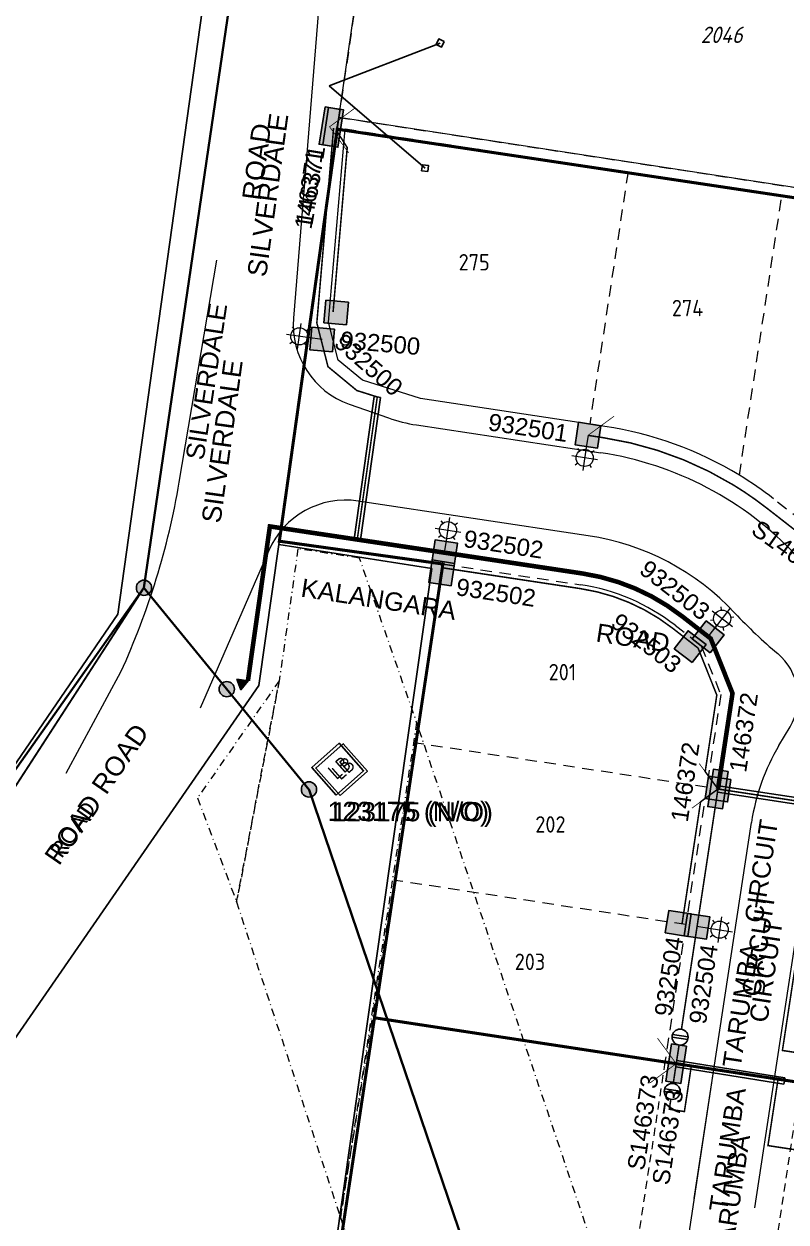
# Model space of a CAD drawing. Header units: metres. Extents: x 277548 to 280124, y 6243677 to 6246862.
# Drawn here: x 278435.7 to 278535.6, y 6245019.5 to 6245176.4 of the extents above; entities that cross this region are included whole.
import ezdxf
from ezdxf.enums import TextEntityAlignment as Align

# ---------------------------------------------------------------- set-up
doc = ezdxf.new("R2010")
doc.units = ezdxf.units.M
for name, pattern in [('Cable Exist OH', [1, 1, 0]), ('Cable New OH', [6, 4, -2]), ('Dash', [5, 3, -2]), ('DASHDOT', [1, 0.5, -0.25, 0, -0.25]), ('DIVIDE', [1.25, 0.5, -0.25, 0, -0.25, 0, -0.25]), ('HIDDEN', [0.375, 0.25, -0.125]), ('IECLAUG', [3, 2, -1]), ('IECLCENT', [15.5, 9.5, -2, 2, -2]), ('PHANTOM2', [1.25, 0.625, -0.125, 0.125, -0.125, 0.125, -0.125])]:
    doc.linetypes.add(name, pattern=pattern)
doc.layers.get('0').update_dxf_attribs({"color": 6})
for name, color, linetype, lineweight, true_color in [('_User ZKERB-3-1', 7, 'Continuous', 0, 0x949494), ('_User ZROAD NAMES', 7, 'Continuous', 0, 0xa50000), ('_User ZSTG1-1-1', 7, 'Continuous', 0, 0x0000f0), ('_User ZSTG2-1-1', 7, 'Continuous', 0, 0x0000f0), ('_User ZSTG4-1-1', 7, 'Continuous', 0, 0x0000f0)]:
    doc.layers.add(name, color=color, linetype=linetype, lineweight=lineweight, true_color=true_color)
for name, color, linetype, lineweight in [('_User ZSTG1-1-5', 7, 'Continuous', 0), ('Cadastre Land Parcels_SP_EXT', 9, 'Continuous', 5), ('Cadastre Other Property_SP_EXT', 9, 'HIDDEN', 5), ('Cadastre Roads_SP_EXT', 94, 'Continuous', 15)]:
    doc.layers.add(name, color=color, linetype=linetype, lineweight=lineweight)
for name, color, linetype in [('Duct_SP_EXT', 7, 'Continuous'), ('Equip_LV_EXT', 7, 'Continuous'), ('Equip_SP_HV_EXT', 7, 'Continuous'), ('Equip_SP_SL_NEW', 2, 'Continuous'), ('Notes', 7, 'Continuous'), ('Notes_HV_MISC', 7, 'Continuous'), ('Notes_LV_MISC', 7, 'Continuous'), ('Notes_SP_MISC', 7, 'Continuous'), ('Services_SP_EXT', 7, 'Continuous'), ('Span_SP_MISC', 7, 'Continuous'), ('Sub_HV_EXT', 7, 'Continuous'), ('SupportsOH_SP_TR_HV_LV_SL_EXT', 7, 'Continuous'), ('SupportsOH_SP_TR_HV_LV_SL_NEW', 7, 'Continuous'), ('SupportsUG_SP_HV_EXT', 7, 'Continuous'), ('SupportsUG_SP_LV_NEW', 2, 'Continuous'), ('SupportsUG_SP_LV_SL_NEW', 2, 'Continuous')]:
    doc.layers.add(name, color=color, linetype=linetype)
doc.styles.add('COLUMN_LABEL', font='arial.ttf')
doc.styles.add('iecARIAL', font='arial.ttf', dxfattribs={"height": 2})
doc.styles.add('iecISOCP', font='isocp.shx')
doc.styles.add('POLE_LABEL', font='arial.ttf')
doc.styles.get("Standard").update_dxf_attribs({"font": 'arial.ttf'})
doc.dimstyles.get("Standard").update_dxf_attribs({"dimtxt": 0.18, "dimasz": 0.18, "dimexe": 0.18, "dimexo": 0.0625, "dimgap": 0.09, "dimtad": 0, "dimtih": 1, "dimtoh": 1, "dimdec": 4, "dimzin": 0, "dimdsep": 46, "dimtxsty": 'Standard', "dimcen": 0.09, "dimadec": 0, "dimazin": 0, "dimtfac": 1, "dimtdec": 4, "dimtofl": 0, "dimtmove": 0, "dimatfit": 3, "dimfxl": 1, "dimtolj": 1, "dimtzin": 0, "dimarcsym": 0})

# ---------------------------------------------------------------- blocks, each defined once
blk = doc.blocks.new('CCP_EXT')
at = {"flags": 9}
for tag, p in [('LIFE_SUPPORT', (0, -1.6)), ('STATE', (0, -1.8)), ('NOTES', (0, -2))]:
    blk.add_attdef(tag, text='', height=0.2, dxfattribs=at).set_placement(p, align=Align.MIDDLE_LEFT)
blk.add_wipeout([(0, 0.57), (0.57, 0), (0, -0.57), (-0.57, 0)])
blk.add_lwpolyline([(-0.57, 0), (0, 0.57), (0.57, 0), (0, -0.57), (-0.57, 0)])
at = {"flags": 1}
blk.add_attdef('Z', (0, 0), '', height=0.2, dxfattribs=at)
at = {"flags": 9}
for tag, p in [('CCP_TYPE', (0, 0)), ('CONSTRUCTED_VOLTAGE', (0, -0.2)), ('OPERATING_VOLTAGE', (0, -0.6)), ('ORIENTATION', (0, -0.8)), ('OWNED_BY', (0, -1)), ('NO_PHASES', (0, -0.4)), ('USAGE', (0, -1.2)), ('LEGEND', (0, -1.4))]:
    blk.add_attdef(tag, text='', height=0.2, dxfattribs=at).set_placement(p, align=Align.MIDDLE_LEFT)
blk = doc.blocks.new('HV_LOAD_BREAK_EXT')
blk.add_lwpolyline([(-2.4, -2.4), (2.4, -2.4), (2.4, 2.4), (-2.4, 2.4)], close=True)
at = {"insert": (-1.1, 0.99), "char_height": 2, "width": 2.9628, "attachment_point": 1}
blk.add_mtext('{\\Fisocp|c0;LB}', dxfattribs=at)
for tag, height, flags, p in [('ASSET_NUM', 2.5, 8, (2, 2)), ('STREET_CODE', 0.2, 9, (1.5, 0)), ('ACTUAL_STATUS', 0.2, 9, (1.5, -0.2)), ('CONSTRUCTED_VOLTAGE', 0.2, 9, (1.5, -0.4)), ('OPERATING_VOLTAGE', 0.2, 9, (1.5, -0.8)), ('ORIENTATION', 0.2, 9, (1.5, -1)), ('OWNED_BY', 0.2, 9, (1.5, -1.2)), ('OPERATED_BY', 0.2, 9, (1.5, -1.4)), ('NO_PHASES', 0.2, 9, (1.5, -0.6)), ('MAINTAINED_BY', 0.2, 9, (1.5, -1.6)), ('STATE', 0.2, 9, (1.5, -1.8)), ('SWITCH_TYPE', 0.2, 9, (1.5, -2)), ('STREETNAME', 0.2, 9, (1.5, -2.8)), ('SUBURB', 0.2, 9, (1.5, -3)), ('USAGE', 0.2, 9, (1.5, -2.2)), ('LEGEND', 0.2, 9, (1.5, -2.4)), ('LOCATION', 0.2, 9, (1.5, -2.6)), ('NOTES', 0.2, 9, (1.5, -3.2)), ('Z', 0.2, 1, (1.5, -3.6)), ('LABEL_ALIGNMENT', 0.2, 9, (1.5, -3.4))]:
    blk.add_attdef(tag, text='', height=height, dxfattribs=dict(flags=flags)).set_placement(p, align=Align.MIDDLE_LEFT)
blk = doc.blocks.new('POLE_EXT')
blk.add_hatch(color=256).paths.add_polyline_path([(-1, 0, 1), (1, 0, 1)])
blk.add_lwpolyline([(-1, 0, 1), (1, 0, 1)], format="xyb", close=True)
for tag, height, flags, p in [('pNumber', 2.5, 8, (-17.84, 2.07)), ('OWNED_BY', 0.2, 9, (1.35, -0.4)), ('SPECIAL_USE', 0.2, 9, (1.35, -0.8)), ('STATE', 0.2, 9, (1.35, -1)), ('cLV', 0.2, 9, (1.35, -1.4)), ('hDepth', 0.2, 9, (1.35, -1.6)), ('PARENT', 0.2, 9, (1.35, -0.6)), ('USAGE', 0.2, 9, (1.35, -1.2)), ('hDia', 0.2, 9, (1.35, -1.8)), ('cHV', 0.2, 9, (1.35, -2)), ('LBRACKET', 0.2, 9, (1.35, -2.2)), ('LExisting', 0.2, 9, (1.35, -2.4)), ('LANTNUMBER', 0.2, 9, (1.35, -2.6)), ('LOther', 0.2, 9, (1.35, -2.8)), ('LRemove', 0.2, 9, (1.35, -3)), ('LEGEND', 0.2, 9, (1.35, -3.2)), ('cLinedev', 0.2, 9, (1.35, -3.4)), ('pExisting', 0.2, 9, (1.35, -3.8)), ('pFooting', 0.2, 9, (1.35, -4.4)), ('pNew', 0.2, 9, (1.35, -4.6)), ('LOCATION', 0.2, 9, (1.35, -3.6)), ('PFNUMBER', 0.2, 9, (1.35, -4)), ('NEWPFNUMBER', 0.2, 9, (1.35, -4.2)), ('pRelocate', 0.2, 9, (1.35, -5)), ('pRemove', 0.2, 9, (1.35, -5.2)), ('pReplace', 0.2, 9, (1.35, -5.4)), ('pStay', 0.2, 9, (1.35, -5.6)), ('pType', 0.2, 9, (1.35, -5.8)), ('cspan', 0.2, 9, (1.35, -6)), ('STREETNAME', 0.2, 9, (1.35, -6.2)), ('SUBURB', 0.2, 9, (1.35, -6.4)), ('OPERATED_BY', 0.2, 9, (1.36, -7.01)), ('NOTES', 0.2, 9, (1.35, -6.6)), ('MAINTAINED_BY', 0.2, 9, (1.36, -6.81))]:
    blk.add_attdef(tag, text='', height=height, dxfattribs=dict(flags=flags)).set_placement(p, align=Align.MIDDLE_LEFT)
at = {"style": 'POLE_LABEL'}
for tag, height, flags, p in [('ASSET_NUM', 2.5, 8, (2, 2)), ('STRUCTURE_PLANT_NUMBER', 0.2, 9, (1.35, 0.03)), ('STREET_CODE', 0.2, 9, (1.35, -0.2))]:
    blk.add_attdef(tag, text='', height=height, dxfattribs=dict(at, flags=flags)).set_placement(p, align=Align.MIDDLE_LEFT)
at = {"flags": 1}
blk.add_attdef('Z', (1.35, -7.33), '', height=0.2, dxfattribs=at)
blk = doc.blocks.new('*U96')
for tag, flags, p in [('ACTUAL_STATUS', 9, (1.5, 0)), ('CONSTRUCTED_VOLTAGE', 9, (1.5, -0.2)), ('OPERATING_VOLTAGE', 9, (1.5, -0.6)), ('ORIENTATION', 9, (1.5, -0.8)), ('STATE', 9, (1.5, -1)), ('SWITCH_TYPE', 9, (1.5, -1.2)), ('OWNED_BY', 9, (1.5, -1.8)), ('OPERATED_BY', 9, (1.5, -2)), ('NO_PHASES', 9, (1.5, -0.4)), ('USAGE', 9, (1.5, -1.4)), ('NOTES', 9, (1.5, -1.6)), ('MAINTAINED_BY', 9, (1.5, -2.2)), ('TYPE', 9, (1.5, -2.6)), ('Z', 1, (1.5, -2.8)), ('NUMBER_OF_PHASES', 9, (1.5, -2.4))]:
    blk.add_attdef(tag, text='', height=0.2, dxfattribs=dict(flags=flags)).set_placement(p, align=Align.MIDDLE_LEFT)
blk.add_wipeout([(-0.46, -1.05), (-0.33, -0.91), (-0.23, -0.76), (-0.14, -0.59), (-0.07, -0.42), (-0.03, -0.23), (-0.01, -0.05), (-0.01, 0.14), (-0.04, 0.33), (-0.09, 0.51), (-0.16, 0.68), (-0.25, 0.84), (-0.36, 0.99), (-0.49, 1.13), (-0.64, 1.25), (-0.8, 1.34), (-0.97, 1.42), (-1.15, 1.48), (-1.34, 1.51), (-1.52, 1.52), (-1.71, 1.5), (-1.89, 1.46), (-2.07, 1.4), (-2.24, 1.32), (-2.4, 1.22), (-2.54, 1.1), (-2.67, 0.96), (-2.77, 0.8), (-2.86, 0.64), (-2.93, 0.46), (-2.97, 0.28), (-2.99, 0.09), (-2.99, -0.09), (-2.96, -0.28), (-2.91, -0.46), (-2.84, -0.63), (-2.75, -0.8), (-2.64, -0.95), (-2.5, -1.08), (-2.36, -1.2), (-2.2, -1.3), (-2.03, -1.37), (-1.85, -1.43), (-1.66, -1.46), (-1.48, -1.47), (-1.29, -1.46), (-1.11, -1.42), (-0.93, -1.36), (-0.76, -1.27), (-0.6, -1.17)])
for p, q in [((-1.73, 1.51), (-1.77, -1.45)), ((-1.23, 1.5), (-1.27, -1.46))]:
    blk.add_line(p, q)
blk.add_circle((-1.5, 0.02), 1.5)
blk = doc.blocks.new('UGOH_NEW')
blk.add_hatch(color=256).paths.add_polyline_path([(-0.75, 1.7), (0.75, 1.7), (0, 3)])
blk.add_lwpolyline([(-0.75, 1.7), (0.75, 1.7), (0, 3)], close=True)
for tag, flags, p in [('CONSTRUCTED_VOLTAGE', 9, (1.5, 0)), ('ACTUAL_STATUS', 9, (1.5, -1.6)), ('OPERATING_VOLTAGE', 9, (1.5, -0.2)), ('ORIENTATION', 9, (1.5, -0.4)), ('STATE', 9, (1.5, -0.6)), ('OWNED_BY', 9, (1.5, -1)), ('OPERATED_BY', 9, (1.5, -1.2)), ('USAGE', 9, (1.5, -0.8)), ('MAINTAINED_BY', 9, (1.5, -1.4)), ('TYPE', 1, (1.5, -2)), ('NUMBER_OF_PHASES', 9, (1.5, -1.8))]:
    blk.add_attdef(tag, text='', height=0.2, dxfattribs=dict(flags=flags)).set_placement(p, align=Align.MIDDLE_LEFT)
blk = doc.blocks.new('PILLAR_EXT')
blk.add_hatch(color=256).paths.add_polyline_path([(-2.475, 0.99), (-2.475, -0.99), (2.475, -0.99), (2.475, 0.99)])
blk.add_lwpolyline([(-2.475, -0.99), (2.475, -0.99), (2.475, 0.99), (-2.475, 0.99)], close=True)
at = {"style": 'iecARIAL', "flags": 8}
blk.add_attdef('ASSET_NUM', text='', height=2, dxfattribs=at).set_placement((1.5, 3.5), align=Align.MIDDLE_RIGHT)
for tag, p, flags in [('OWNED_BY', (0, -0.2), 9), ('STATE', (0, -0.4), 9), ('SUPPORT_TYPE', (0, -0.6), 9), ('USAGE', (0, -0.8), 9), ('LEGEND', (0, -1), 9), ('LOCATION', (0, -1.2), 9), ('NOTES', (0, -1.4), 9), ('PARENT', (0, -1.6), 9), ('STREETNAME', (0, -1.8), 9), ('SUBURB', (0, -2), 1)]:
    blk.add_attdef(tag, p, '', height=0.2, dxfattribs=dict(flags=flags))
blk = doc.blocks.new('COLUMN_EXT')
blk.add_hatch(color=256).paths.add_polyline_path([(-1.49, 1.48), (-1.49, -1.49), (1.48, -1.49), (1.48, 1.48)])
blk.add_lwpolyline([(-1.49, -1.49), (1.48, -1.49), (1.48, 1.48), (-1.49, 1.48)], close=True)
at = {"style": 'COLUMN_LABEL', "oblique": 15, "flags": 8}
blk.add_attdef('ASSET_NUM', text='', height=2, dxfattribs=at).set_placement((2, 2), align=Align.MIDDLE_LEFT)
at = {"flags": 9}
for tag, style, p in [('STRUCTURE_PLANT_NUMBER', 'POLE_LABEL', (1.81, 0.03)), ('STREET_CODE', 'COLUMN_LABEL', (1.81, -0.2))]:
    blk.add_attdef(tag, text='', height=0.2, dxfattribs=dict(at, style=style)).set_placement(p, align=Align.MIDDLE_LEFT)
for tag, p in [('COLUMN_TYPE', (1.81, -0.4)), ('OWNED_BY', (1.81, -0.6)), ('STATE', (1.81, -0.8)), ('USAGE', (1.81, -1)), ('STREETNAME', (1.81, -1.6)), ('LEGEND', (1.81, -1.2)), ('LOCATION', (1.81, -1.4)), ('SUBURB', (1.81, -1.8)), ('NOTES', (1.81, -2))]:
    blk.add_attdef(tag, text='', height=0.2, dxfattribs=at).set_placement(p, align=Align.MIDDLE_LEFT)
at = {"flags": 1}
blk.add_attdef('Z', (1.81, -2.35), '', height=0.2, dxfattribs=at)
blk = doc.blocks.new('*U64')
at = {"lineweight": 15}
for p, q in [((0, 0), (-0.47, -2.46)), ((-0.33, -1.72), (-1.16, -6.14)), ((1.47, -4.35), (-2.96, -3.51)), ((-1.91, -2.23), (-1.59, -2.69)), ((0.96, -2.77), (0.49, -3.09)), ((-2.45, -5.09), (-1.98, -4.77)), ((0.42, -5.63), (0.1, -5.17))]:
    blk.add_line(p, q, dxfattribs=at)
blk.add_circle((-0.74, -3.93), 1.5, dxfattribs=at)
for tag, p, height, flags in [('OPERATING_VOLTAGE', (0.98, -1.65), 0.2, 9), ('ORIENTATION', (0.98, -1.85), 0.2, 9), ('OWNED_BY', (0.98, -2.05), 0.2, 9), ('STATE', (0.98, -2.25), 0.2, 9), ('CONSTRUCTED_VOLTAGE', (0.98, -0.65), 0.2, 9), ('CONTROL_TYPE', (0.98, -0.85), 0.2, 9), ('LANTERN_PURPOSE', (0.98, -1.05), 0.2, 9), ('LANTERN_TYPE', (0.98, -1.25), 0.2, 9), ('NO_PHASES', (0.98, -1.45), 0.2, 9), ('LNUMBER', (2.18, -3.25), 2.5, 8), ('USAGE', (0.98, -2.45), 0.2, 9), ('CEXIST', (0.98, -2.65), 0.2, 9), ('CNEW', (0.98, -2.85), 0.2, 9), ('CNUMBER', (0.98, -3.05), 0.2, 9), ('CREMOVE', (0.98, -3.25), 0.2, 9), ('CREPLACE', (0.98, -3.45), 0.2, 9), ('LKINGHEIGHT', (0.98, -3.65), 0.2, 9), ('LBRACKET', (0.98, -3.85), 0.2, 9), ('LBRACKETVOCAB', (0.98, -4.05), 0.2, 9), ('LCATEGORY', (0.98, -4.25), 0.2, 9), ('LCHARGE1', (0.98, -4.45), 0.2, 9), ('LCHARGE1PERCENT', (0.98, -4.65), 0.2, 9), ('LCHARGE2', (0.98, -4.85), 0.2, 9), ('LCHARGE2PERCENT', (0.98, -5.05), 0.2, 9), ('LCHARGE3', (0.98, -5.25), 0.2, 9), ('LCHARGE3PERCENT', (0.98, -5.45), 0.2, 9), ('LEXIST', (0.98, -5.65), 0.2, 9), ('LLAMP', (0.98, -5.85), 0.2, 9), ('LLAMPVOCAB', (0.98, -6.05), 0.2, 9), ('LMAST', (0.98, -6.25), 0.2, 9), ('LMASTVOCAB', (0.98, -6.45), 0.2, 9), ('LNEW', (0.98, -6.65), 0.2, 9), ('LANTNUMBER', (0.98, -6.85), 0.2, 9), ('LOUTREACH', (0.98, -7.25), 0.2, 9), ('LOUTREACHVOCAB', (0.98, -7.45), 0.2, 9), ('LRATECODE', (0.98, -7.65), 0.2, 9), ('LREMOVE', (0.98, -7.85), 0.2, 9), ('LREPLACE', (0.98, -8.05), 0.2, 9), ('LTYPE', (0.98, -8.25), 0.2, 9), ('LTYPEVOCAB', (0.98, -8.45), 0.2, 9), ('STREETNAME', (0.98, -9.25), 0.2, 9), ('SUBURB', (0.98, -9.45), 0.2, 1), ('LEGEND', (0.98, -8.65), 0.2, 9), ('LOCATION', (0.98, -8.85), 0.2, 9), ('NOTES', (0.98, -9.05), 0.2, 9)]:
    blk.add_attdef(tag, p, '', height=height, dxfattribs=dict(flags=flags))
blk = doc.blocks.new('*D148')
at = {"layer": 'Cadastre Roads_SP_EXT', "color": 0, "lineweight": 5, "transparency": 16777216}
for p, q in [((278512.07, 6245015.7), (278513.49, 6245016.18)), ((278510.62, 6245015.28), (278510.59, 6245015.39)), ((278480.59, 6245005.1), (278479.17, 6245004.63)), ((278482, 6245005.64), (278481.96, 6245005.75))]:
    blk.add_line(p, q, dxfattribs=at)
at = {"layer": 'Cadastre Roads_SP_EXT', "color": 0, "transparency": 16777216}
for points in [[(278511.99, 6245015.94), (278512.15, 6245015.46), (278510.64, 6245015.22)], [(278480.51, 6245005.34), (278480.67, 6245004.87), (278482.02, 6245005.58)]]:
    blk.add_solid(points, dxfattribs=at)
at = {"layer": 'Defpoints', "color": 0, "transparency": 16777216}
for p in [(278510.64, 6245015.22), (278510.64, 6245015.22), (278482.02, 6245005.58)]:
    blk.add_point(p, dxfattribs=at)
at = {"layer": 'Cadastre Roads_SP_EXT', "color": 0, "lineweight": 5, "transparency": 16777216, "insert": (278496.33, 6245010.4), "char_height": 2.5, "attachment_point": 5, "rotation": 19, "style": 'iecISOCP', "bg_fill": 3, "box_fill_scale": 1.1, "bg_fill_color": 256, "bg_fill_true_color": 13158600, "bg_fill_transparency": 0}
blk.add_mtext('\\A1;{\\H0.9x;30.48m EASEMENT\\PTO BE RETAINED }', dxfattribs=at)

msp = doc.modelspace()

# ---------------------------------------------------------------- linework, layer by layer
at = {"layer": '_User ZKERB-3-1', "linetype": 'Continuous'}
for p, q in [((278475.27418, 6245190.77777), (278471.01218, 6245137.88406)), ((278456.04028, 6245116.40894), (278460.979, 6245145.501)), ((278478.31199, 6245126.62897), (278483.45875, 6245124.81487)), ((278487.12478, 6245123.90107), (278511.28556, 6245120.25729)), ((278509.64515, 6245109.38029), (278479.48365, 6245113.92907)), ((278467.7608, 6245107.45028), (278458.75459, 6245086.80447)), ((278441.21091, 6245078.29113), (278448.38778, 6245091.54675)), ((278534.63166, 6245081.90638), (278536.09147, 6245084.36668)), ((278526.11037, 6245039.46646), (278531.03018, 6245071.82736)), ((278538.9393, 6245070.62494), (278534.01949, 6245038.26404)), ((278523.53758, 6245022.54345), (278526.11037, 6245039.46646)), ((278534.01949, 6245038.26404), (278531.4467, 6245021.34104))]:
    msp.add_line(p, q, dxfattribs=at)
for centre, radius, start, end in [((278481.97665, 6245137.00058), 11, 175.393251, 250.539893), ((278490.10733, 6245143.67743), 20, 250.583728, 261.423622), ((278504.72394, 6245076.7493), 44, 43.014327, 81.423622), ((278357.45082, 6245133.14566), 100, 335.418379, 350.365222), ((278477.84325, 6245103.05207), 11, 81.423622, 156.431989), ((278504.72394, 6245076.7493), 33, 43.014326, 81.423622), ((278575.28311, 6245142.57978), 63.5, 223.014326, 229.99602), ((278529.64142, 6245088.1938), 7.5, 329.317386, 49.996019), ((278558.7121, 6245067.61889), 28, 149.318366, 171.355556)]:
    msp.add_arc(centre, radius, start, end, dxfattribs=at)
at = {"layer": '_User ZSTG1-1-1', "color": 252, "linetype": 'Dash', "ltscale": 0.5, "true_color": 0x878787}
msp.add_lwpolyline([(278571.70103, 6245183.72604), (278481.78399, 6245197.49197), (278476.95502, 6245164.19004), (278567.05297, 6245150.34797), (278571.70103, 6245183.72604)], close=True, dxfattribs=at)
at = {"layer": '_User ZSTG2-1-1', "color": 252, "linetype": 'Dash', "ltscale": 0.5, "true_color": 0x878787}
for p, q in [((278477.75797, 6245162.68804), (278514.85175, 6245157.0487)), ((278514.85175, 6245157.0487), (278509.82987, 6245124.0164)), ((278514.85175, 6245157.0487), (278535.02, 6245153.98253)), ((278529.44464, 6245117.30958), (278535.02, 6245153.98253)), ((278535.02, 6245153.98253), (278553.97223, 6245151.10124)), ((278511.80751, 6245123.71815), (278509.82987, 6245124.0164)), ((278545.50163, 6245105.19632), (278533.91266, 6245114.22287)), ((278487.04985, 6245082.22323), (278490.58761, 6245105.68093)), ((278490.58761, 6245105.68093), (278508.67582, 6245102.95297)), ((278521.00787, 6245097.65585), (278524.4457, 6245094.97814)), ((278524.4457, 6245094.97814), (278527.0002, 6245088.56563)), ((278527.0002, 6245088.56563), (278525.15524, 6245076.43009)), ((278484.33572, 6245064.22673), (278487.04985, 6245082.22323)), ((278525.15524, 6245076.43009), (278487.04985, 6245082.22323)), ((278525.15524, 6245076.43009), (278522.41974, 6245058.43684)), ((278481.62159, 6245046.23023), (278484.33572, 6245064.22673)), ((278522.41974, 6245058.43684), (278484.33572, 6245064.22673)), ((278522.41974, 6245058.43684), (278519.68424, 6245040.44359)), ((278519.68424, 6245040.44359), (278481.62159, 6245046.23023))]:
    msp.add_line(p, q, dxfattribs=at)
at = {"layer": '_User ZSTG2-1-1', "color": 252, "linetype": 'Dash', "ltscale": 0.35, "true_color": 0x8c8c8c}
msp.add_line((278519.68424, 6245040.44359), (278515.52576, 6245013.09045), dxfattribs=at)
at = {"layer": '_User ZSTG2-1-1', "color": 7, "linetype": 'Continuous'}
for radius, start, end in [(47.5, 58.638511, 81.423622), (47.5, 52.084445, 58.638511), (26.5, 52.085291, 81.423622)]:
    msp.add_arc((278504.72394, 6245076.7493), radius, start, end, dxfattribs=at)
at = {"layer": '_User ZSTG4-1-1', "color": 252, "linetype": 'Dash', "ltscale": 0.35, "true_color": 0x8c8c8c}
msp.add_line((278534.5237, 6245018.29414), (278537.83035, 6245040.04422), dxfattribs=at)
at = {"layer": 'Cadastre Land Parcels_SP_EXT', "linetype": 'Continuous'}
msp.add_lwpolyline([(278487.77603, 6245383.72699), (277752.27298, 6245488.94898), (277699.81304, 6245136.16802), (278096.86401, 6245079.83796), (278048.99497, 6244739.71701), (278118.93303, 6244744.49801), (278213.65598, 6244772.58204), (278291.14497, 6244821.76697), (278321.77599, 6244865.59099), (278358.03096, 6244967.69299), (278447.97203, 6245099.12503), (278487.347, 6245380.666), (278487.77603, 6245383.72699)], close=True, dxfattribs=at)
at = {"layer": 'Cadastre Other Property_SP_EXT', "linetype": 'DASHDOT', "ltscale": 2}
for points in [[(278487.42562, 6245084.13089), (278479.66014, 6245106.45826), (278471.58998, 6245107.6608), (278469.14017, 6245090.39422), (278463.54422, 6245061.41326), (278477.16136, 6245020.06409), (278487.42562, 6245084.13089)], [(278463.54422, 6245061.41326), (278469.14017, 6245090.39422), (278458.41719, 6245075.02908), (278463.54422, 6245061.41326)]]:
    msp.add_lwpolyline(points, close=True, dxfattribs=at)
at = {"layer": 'Duct_SP_EXT'}
for p, q in [((278478.94476, 6245108.94389), (278481.57013, 6245127.62704)), ((278479.77658, 6245108.827), (278482.40196, 6245127.51015)), ((278481.57013, 6245127.62704), (278481.98604, 6245127.56859)), ((278482.40196, 6245127.51015), (278481.98604, 6245127.56859)), ((278478.94476, 6245108.94389), (278479.36067, 6245108.88544)), ((278479.77658, 6245108.827), (278479.36067, 6245108.88544)), ((278526.57705, 6245075.78825), (278526.64017, 6245076.20348)), ((278526.57705, 6245075.78825), (278541.40455, 6245073.53404)), ((278526.7033, 6245076.61871), (278526.64017, 6245076.20348)), ((278526.7033, 6245076.61871), (278541.5308, 6245074.36449)), ((278521.23654, 6245040.63223), (278521.16998, 6245040.21754)), ((278521.10343, 6245039.80285), (278521.16998, 6245040.21754)), ((278535.26955, 6245037.52924), (278535.33611, 6245037.94393)), ((278535.40267, 6245038.35863), (278535.33611, 6245037.94393))]:
    msp.add_line(p, q, dxfattribs=at)
at = {"layer": 'Notes_HV_MISC', "linetype": 'Cable Exist OH', "const_width": 0.25}
for points in [[(278463.56033, 6245185.51161), (278451.41101, 6245102.56338)], [(278451.41101, 6245102.56346), (278372.39335, 6244980.58106)], [(278473.03681, 6245076.14475), (278451.41101, 6245102.56338)]]:
    msp.add_lwpolyline(points, dxfattribs=at)
at = {"layer": 'Notes_LV_MISC', "linetype": 'IECLCENT', "ltscale": 0.5, "const_width": 0.2, "flags": 128}
for points in [[(278476.63308, 6245162.47227), (278478.04898, 6245160.23894), (278476.19473, 6245138.69947)], [(278526.6378, 6245076.20199), (278524.35996, 6245074.52535), (278524.25443, 6245073.83115)], [(278524.25443, 6245073.83115), (278521.92574, 6245058.51193)]]:
    msp.add_lwpolyline(points, dxfattribs=at)
at = {"layer": 'Notes_LV_MISC', "linetype": 'IECLCENT', "ltscale": 0.75, "const_width": 0.2, "flags": 128}
for points in [[(278777.15438, 6245127.06179), (278713.77852, 6245136.69678), (278707.87463, 6245133.79612), (278703.35045, 6245129.02103), (278697.59882, 6245091.18866), (278692.70243, 6245058.98173), (278545.96525, 6245081.29008), (278539.31025, 6245076.39155), (278538.9958, 6245074.32322), (278526.6378, 6245076.20199)], [(278526.6378, 6245076.20199), (278521.16917, 6245040.21698)], [(278551.91764, 6245030.02411), (278554.69894, 6245029.60128), (278554.19575, 6245026.29145), (278533.19055, 6245029.48486), (278534.51383, 6245038.189), (278523.14647, 6245039.91649), (278522.23867, 6245033.94528), (278520.26139, 6245034.24588), (278521.54117, 6245042.66386)]]:
    msp.add_lwpolyline(points, dxfattribs=at)
at = {"layer": 'Notes_LV_MISC', "color": 0, "linetype": 'IECLCENT', "ltscale": 0.5, "const_width": 0.2, "flags": 128}
msp.add_lwpolyline([(278509.60618, 6245122.53318), (278511.58381, 6245122.23492, -0.099747602), (278528.66399, 6245116.02873, -0.02860536), (278532.99091, 6245113.03949, 0.000005), (278540.7713, 6245106.97936), (278541.20762, 6245104.12399), (278542.91845, 6245102.80062), (278545.96946, 6245102.96911)], format="xyb", dxfattribs=at)
at = {"layer": 'Notes_SP_MISC', "linetype": 'IECLAUG', "lineweight": -3, "ltscale": 0.25, "const_width": 0.1}
for points in [[(278478.24414, 6245159.54691), (278475.72937, 6245162.96391), (278479.14638, 6245165.47868)], [(278513.02013, 6245125.04841), (278509.60312, 6245122.53364)], [(278524.18513, 6245079.53731), (278526.6382, 6245076.20464)], [(278523.22335, 6245073.68847), (278526.64017, 6245076.20348)], [(278518.71453, 6245043.55345), (278521.1676, 6245040.22078)], [(278517.75275, 6245037.70461), (278521.16957, 6245040.21962)]]:
    msp.add_lwpolyline(points, dxfattribs=at)
at = {"layer": 'Notes_SP_MISC', "linetype": 'IECLCENT', "ltscale": 0.5, "const_width": 0.2, "flags": 128}
for points in [[(278481.98604, 6245127.56859), (278479.30637, 6245128.41074), (278475.52548, 6245131.53603), (278474.06332, 6245137.25889), (278476.2635, 6245162.81669)], [(278521.1672, 6245040.21814), (278526.6382, 6245076.20464)]]:
    msp.add_lwpolyline(points, dxfattribs=at)
msp.add_lwpolyline([(278588.63072, 6245090.98752), (278567.32553, 6245094.22654, -0.119538931), (278545.95023, 6245102.98356), (278544.59033, 6245104.00481, -0.000007455), (278532.99091, 6245113.03949, 0.02860536), (278528.66399, 6245116.02873, 0.099747602), (278511.58381, 6245122.23492), (278509.60618, 6245122.53318)], format="xyb", dxfattribs=at)
at = {"layer": 'Span_SP_MISC', "lineweight": 35}
for p, q in [((278451.41101, 6245102.56338), (278463.56033, 6245185.51144)), ((278373.20169, 6244992.10984), (278451.41101, 6245102.56338))]:
    msp.add_line(p, q, dxfattribs=at)

# ---------------------------------------------------------------- block references
at = {"layer": 'Equip_SP_HV_EXT'}
ref = msp.add_blockref('HV_LOAD_BREAK_EXT', (278477.31613, 6245078.74839), dxfattribs=dict(at, rotation=41.57295738570441))
ref.add_attrib('ASSET_NUM', '123175 (N/O)', dxfattribs={"layer": '0', "height": 2.5}).set_placement((278475.98447, 6245073.22301), align=Align.MIDDLE_LEFT)
at = {"layer": 'Equip_SP_SL_NEW'}
for p, xscale, yscale, zscale, rotation in [((278474.74816, 6245135.08891), 0.7500000000000001, 0.7500000000000001, 0.7500000000000001, 272.7392479186774), ((278509.60722, 6245122.54819), 0.7500000000000001, 0.7500000000000001, 0.7500000000000001, 2.157613366706917), ((278490.80906, 6245107.14932), 0.7500000000000001, 0.7500000000000001, 0.7500000000000001, 182.1576122280194), ((278525.35564, 6245096.1517), 0.75, 0.75, 0.75, 152.9452873778474), ((278523.88819, 6245058.21357), 0.7499999999999999, 0.7499999999999999, 0.7499999999999999, 92.0937044942522)]:
    msp.add_blockref('*U64', p, dxfattribs=dict(at, xscale=xscale, yscale=yscale, zscale=zscale, rotation=rotation))
at = {"layer": 'Notes_LV_MISC'}
ref = msp.add_blockref('PILLAR_EXT', (278476.21983, 6245162.87699), dxfattribs=dict(at, rotation=261.3514251250941))
ref.add_attrib('ASSET_NUM', '146371', dxfattribs={"layer": '0', "height": 2.25, "rotation": 261.3514251, "text_generation_flag": 6}).set_placement((278473.81218, 6245159.96564), align=Align.MIDDLE_RIGHT)
ref = msp.add_blockref('COLUMN_EXT', (278476.593, 6245138.6258), dxfattribs=dict(at, rotation=175.0797401711152))
ref.add_attrib('ASSET_NUM', '932500', dxfattribs={"layer": '0', "height": 2.25, "rotation": 318.950505}).set_placement((278476.91372, 6245135.2286), align=Align.MIDDLE_LEFT)
ref = msp.add_blockref('COLUMN_EXT', (278509.60722, 6245122.54819), dxfattribs=dict(at, rotation=261.4236208733677))
ref.add_attrib('ASSET_NUM', '932501', dxfattribs={"layer": '0', "height": 2.25, "rotation": 171.4236209, "text_generation_flag": 6}).set_placement((278506.94699, 6245122.76201), align=Align.MIDDLE_RIGHT)
ref = msp.add_blockref('COLUMN_EXT', (278490.41313, 6245104.524), dxfattribs=dict(at, rotation=81.4236197372748))
ref.add_attrib('ASSET_NUM', '932502', dxfattribs={"layer": '0', "height": 2.25, "rotation": 351.4236197}).set_placement((278492.36021, 6245102.72856), align=Align.MIDDLE_LEFT)
ref = msp.add_blockref('COLUMN_EXT', (278522.99232, 6245094.85751), dxfattribs=dict(at, rotation=52.21129488826137))
ref.add_attrib('ASSET_NUM', '932503', dxfattribs={"layer": '0', "height": 2.25, "rotation": 322.2112949}).set_placement((278513.10409, 6245098.53567), align=Align.MIDDLE_LEFT)
ref = msp.add_blockref('PILLAR_EXT', (278526.64017, 6245076.20348), dxfattribs=dict(at, xscale=-1, rotation=81.35555708312438))
ref.add_attrib('ASSET_NUM', '146372', dxfattribs={"layer": '0', "height": 2.25, "rotation": 81.3555571}).set_placement((278521.55416, 6245071.93859), align=Align.MIDDLE_LEFT)
ref = msp.add_blockref('COLUMN_EXT', (278521.43142, 6245058.58707), dxfattribs=dict(at, rotation=351.3555548991039))
ref.add_attrib('ASSET_NUM', '932504', dxfattribs={"layer": '0', "height": 2.25, "rotation": 261.3555549, "text_generation_flag": 6}).set_placement((278520.9842, 6245056.83384), align=Align.MIDDLE_RIGHT)
at = {"layer": 'Notes_SP_MISC', "linetype": 'Cable New OH', "rotation": 291.5432203420834}
msp.add_blockref('UGOH_NEW', (278462.26008, 6245089.28556), dxfattribs=at)
at = {"layer": 'Notes_SP_MISC'}
ref = msp.add_blockref('HV_LOAD_BREAK_EXT', (278476.79383, 6245078.80485), dxfattribs=dict(at, rotation=41.57295738570441))
ref.add_attrib('ASSET_NUM', '123175 (N/O)', dxfattribs={"layer": '0', "height": 2.5}).set_placement((278475.46218, 6245073.27947), align=Align.MIDDLE_LEFT)
at = {"layer": 'Sub_HV_EXT', "linetype": 'DIVIDE', "rotation": 291.5432203420834}
msp.add_blockref('UGOH_NEW', (278462.25854, 6245089.28477), dxfattribs=at)
at = {"layer": 'SupportsOH_SP_TR_HV_LV_SL_EXT'}
msp.add_blockref('POLE_EXT', (278451.41101, 6245102.56338), dxfattribs=at)
at = {"layer": 'SupportsOH_SP_TR_HV_LV_SL_NEW'}
msp.add_blockref('POLE_EXT', (278462.25854, 6245089.28477), dxfattribs=at)
at = {"layer": 'SupportsUG_SP_HV_EXT'}
msp.add_blockref('POLE_EXT', (278473.03681, 6245076.14475), dxfattribs=at)
at = {"layer": 'SupportsUG_SP_LV_NEW'}
ref = msp.add_blockref('PILLAR_EXT', (278475.72937, 6245162.96391), dxfattribs=dict(at, rotation=260.6567553488331))
ref.add_attrib('ASSET_NUM', '146371', dxfattribs={"layer": '0', "height": 2.25, "rotation": 260.6567553, "text_generation_flag": 6}).set_placement((278474.07506, 6245160.48009), align=Align.MIDDLE_RIGHT)
ref = msp.add_blockref('PILLAR_EXT', (278545.96973, 6245102.96949), dxfattribs=dict(at, rotation=324.514050840548))
ref.add_attrib('ASSET_NUM', 'S146374', dxfattribs={"layer": '0', "height": 2.25, "rotation": 324.5140508}).set_placement((278531.46699, 6245110.68068), align=Align.MIDDLE_LEFT)
ref = msp.add_blockref('COLUMN_EXT', (278526.64017, 6245076.20348), dxfattribs=dict(at, xscale=-1, rotation=81.35555708312438))
ref.add_attrib('ASSET_NUM', '146372', dxfattribs={"layer": '0', "height": 2.25, "rotation": 81.3555571}).set_placement((278529.21063, 6245078.44481), align=Align.MIDDLE_LEFT)
at = {"layer": 'SupportsUG_SP_LV_SL_NEW'}
ref = msp.add_blockref('COLUMN_EXT', (278474.74816, 6245135.08891), dxfattribs=dict(at, rotation=175.0797401711152))
ref.add_attrib('ASSET_NUM', '932500', dxfattribs={"layer": '0', "height": 2.25, "rotation": 355.0797402}).set_placement((278477.15438, 6245135.06509), align=Align.MIDDLE_LEFT)
ref = msp.add_blockref('COLUMN_EXT', (278509.60722, 6245122.54819), dxfattribs=dict(at, rotation=261.4236208733677))
ref.add_attrib('ASSET_NUM', '932501', dxfattribs={"layer": '0', "height": 2.25, "rotation": 171.4236209, "text_generation_flag": 6}).set_placement((278506.94699, 6245122.76201), align=Align.MIDDLE_RIGHT)
ref = msp.add_blockref('COLUMN_EXT', (278490.80906, 6245107.14932), dxfattribs=dict(at, rotation=81.4236197372748))
ref.add_attrib('ASSET_NUM', '932502', dxfattribs={"layer": '0', "height": 2.25, "rotation": 351.4236197}).set_placement((278493.35258, 6245109.04661), align=Align.MIDDLE_LEFT)
ref = msp.add_blockref('COLUMN_EXT', (278525.35564, 6245096.1517), dxfattribs=dict(at, rotation=52.21129488826137))
ref.add_attrib('ASSET_NUM', '932503', dxfattribs={"layer": '0', "height": 2.25, "rotation": 322.2112949}).set_placement((278516.85633, 6245105.48322), align=Align.MIDDLE_LEFT)

# ---------------------------------------------------------------- texts
at = {"layer": '_User ZROAD NAMES', "color": 7, "insert": (278528.42805, 6245014.54622), "char_height": 2.4, "attachment_point": 7, "rotation": 81.3555561, "line_spacing_factor": 0.6}
msp.add_mtext('{\\fArial|b0|i0|c0|p39;TARUMBA                CIRCUIT}', dxfattribs=at)
at = {"layer": '_User ZSTG1-1-5', "color": 252, "linetype": 'Cable New OH', "true_color": 0x878787, "style": 'iecISOCP', "oblique": 15}
msp.add_text('2046', height=2.15, dxfattribs=at).set_placement((278524.37327, 6245173.93901))
at = {"layer": '_User ZSTG1-1-5', "color": 252, "linetype": 'Cable New OH', "true_color": 0x878787, "char_height": 2.15, "attachment_point": 7, "style": 'iecISOCP', "bg_fill": 3, "box_fill_scale": 1.05, "bg_fill_color": 256, "bg_fill_transparency": 0}
for s, insert, width in [('275', (278492.64807, 6245144.13962), 3.894352), ('274', (278520.59807, 6245138.13962), 3.8757981), ('201', (278504.44807, 6245090.43962), 3.5734789), ('202', (278502.69807, 6245070.48962), 3.8659754), ('203', (278499.99807, 6245052.48962), 3.8823465)]:
    msp.add_mtext(s, dxfattribs=dict(at, insert=insert, width=width))
at = {"layer": 'Cadastre Roads_SP_EXT'}
for s, rotation, p in [('ROAD', 82.15242, (278466.17762, 6245158.38954)), ('SILVERDALE', 82.15242, (278461.65703, 6245121.76284)), ('ROAD', 55.3266248, (278442.11148, 6245070.90628))]:
    msp.add_text(s, height=2.5, rotation=rotation, dxfattribs=at).set_placement(p, align=Align.MIDDLE_CENTER)
at = {"layer": 'Notes_HV_MISC'}
for s, rotation, p in [('SILVERDALE', 82.15242, (278467.64112, 6245154.02443)), ('ROAD', 55.3266248, (278448.2899, 6245080.17091))]:
    msp.add_text(s, height=2.5, rotation=rotation, dxfattribs=at).set_placement(p, align=Align.MIDDLE_CENTER)
at = {"layer": 'Notes_HV_MISC', "color": 7, "char_height": 2.4, "attachment_point": 7, "line_spacing_factor": 0.6}
for s, insert, rotation in [('{\\fArial|b0|i0|c0|p39;KALANGARA                    ROAD}', (278471.85346, 6245101.38831), 351.3555561), ('{\\fArial|b0|i0|c0|p39;TARUMBA   CIRCUIT}', (278529.62483, 6245039.56829), 81.3555561)]:
    msp.add_mtext(s, dxfattribs=dict(at, insert=insert, rotation=rotation))
at = {"layer": 'Notes_LV_MISC', "color": 7}
msp.add_text('SILVERDALE', height=2.4, rotation=81.3555561, dxfattribs=at).set_placement((278459.5948, 6245129.5956), align=Align.MIDDLE_CENTER)
at = {"layer": 'Notes_LV_MISC'}
msp.add_text('ROAD', height=2, rotation=55.3266248, dxfattribs=at).set_placement((278442.11148, 6245070.90628), align=Align.MIDDLE_CENTER)
at = {"layer": 'Notes_LV_MISC', "color": 7, "insert": (278527.86442, 6245020.69617), "char_height": 2.4, "attachment_point": 7, "rotation": 81.3555561, "line_spacing_factor": 0.6}
msp.add_mtext('{\\fArial|b0|i0|c0|p39;TARUMBA             CIRCUIT}', dxfattribs=at)

# ---------------------------------------------------------------- next in the draw order: linework, layer by layer
at = {"layer": 'Cadastre Land Parcels_SP_EXT', "linetype": 'Continuous'}
msp.add_lwpolyline([(279153.18627, 6245168.51426), (278660.67525, 6245243.39005), (278599.53344, 6245252.68536), (278601.196, 6245264.05802), (278601.29599, 6245264.64499), (278601.42796, 6245265.22701), (278601.47398, 6245265.40801), (278601.64499, 6245265.97899), (278583.67196, 6245268.75696), (278557.97299, 6245272.61701), (278557.97299, 6245272.61701), (278494.03899, 6245282.31001), (278491.1409, 6245262.39853), (278580.74285, 6245248.54404), (278576.39803, 6245217.15499), (278571.70103, 6245183.72604), (278567.05297, 6245150.34797), (278476.95502, 6245164.19004), (278469.09201, 6245108.23398), (278489.14298, 6245105.09596), (278466.94294, 6244948.90088), (279257.03894, 6244823.62074)], dxfattribs=at)
msp.add_lwpolyline([(279257.03894, 6244823.62074), (278466.94294, 6244948.90088), (278489.14298, 6245105.09596), (278469.09201, 6245108.23398), (278466.47003, 6245089.74799), (278376.41104, 6244959.55702), (278344.78001, 6244872.22397), (278430.379, 6244858.86296), (278408.45802, 6244710.94504), (278586.82596, 6244682.62702), (278596.256, 6244681.12996), (278818.78998, 6244645.80698), (279218.87403, 6244582.29698), (279224.79001, 6244620.37999), (279232.49403, 6244670.04704), (279240.21298, 6244719.80101), (279248.00303, 6244769.64004), (279256.40903, 6244819.72198), (279256.68904, 6244821.40498)], close=True, dxfattribs=at)
at = {"layer": 'Cadastre Roads_SP_EXT', "linetype": 'Continuous'}
msp.add_lwpolyline([(278376.41097, 6244959.55701), (278466.47003, 6245089.74803), (278469.09201, 6245108.23404), (278476.95501, 6245164.19004), (278481.78401, 6245197.49199), (278486.61398, 6245230.88701), (278491.40501, 6245264.237), (278494.039, 6245282.31001), (278494.65899, 6245286.86897), (278497.74298, 6245309.51401), (278500.82697, 6245332.15799), (278507.613, 6245381.99704), (278499.17097, 6245381.44301), (278487.34701, 6245380.66601), (278447.97201, 6245099.12504), (278358.03102, 6244967.69297)], dxfattribs=at)
at = {"layer": 'Notes_HV_MISC', "linetype": 'IECLCENT', "ltscale": 0.5, "const_width": 0.2}
msp.add_lwpolyline([(278465.03463, 6245090.30966), (278467.91225, 6245110.61766), (278490.81066, 6245107.16425), (278508.89952, 6245104.4362, -0.12871649), (278521.9296, 6245098.83923), (278525.68857, 6245095.91141), (278528.54434, 6245088.7426), (278526.6378, 6245076.20199), (278539.98444, 6245074.17291), (278535.08534, 6245041.94821), (278552.8026, 6245039.25467), (278549.87813, 6245020.43948), (278565.28706, 6245018.08663)], format="xyb", dxfattribs=at)
at = {"layer": 'Notes_HV_MISC', "linetype": 'Cable Exist OH', "const_width": 0.25}
msp.add_lwpolyline([(278519.24253, 6244940.565), (278473.03689, 6245076.14466)], dxfattribs=at)
at = {"layer": 'Notes_LV_MISC', "linetype": 'IECLCENT', "ltscale": 0.75, "const_width": 0.2, "flags": 128}
msp.add_lwpolyline([(278526.64017, 6245076.20348), (278528.54434, 6245088.7426), (278525.68857, 6245095.91141), (278521.9296, 6245098.83923, 0.12871649), (278508.89952, 6245104.4362), (278479.36144, 6245108.89096), (278481.98604, 6245127.56859), (278479.30637, 6245128.41074), (278475.52548, 6245131.53603), (278474.06332, 6245137.25889), (278476.2635, 6245162.81669)], format="xyb", dxfattribs=at)
at = {"layer": 'Notes_LV_MISC', "linetype": 'IECLCENT', "ltscale": 0.5, "const_width": 0.2, "flags": 128}
msp.add_lwpolyline([(278490.51305, 6245105.18652), (278508.60126, 6245102.45856, -0.12871649), (278520.70062, 6245097.26138), (278524.03142, 6245094.66706), (278526.48555, 6245088.50647), (278524.96326, 6245078.48204), (278526.64022, 6245076.20377)], format="xyb", dxfattribs=at)
at = {"layer": 'Notes_SP_MISC', "linetype": 'Continuous', "ltscale": 0.5, "const_width": 0.6, "flags": 128}
msp.add_lwpolyline([(278526.6378, 6245076.20199), (278528.54434, 6245088.7426), (278525.68857, 6245095.91141), (278521.9296, 6245098.83923, 0.12871649), (278508.89952, 6245104.4362), (278490.81066, 6245107.16425), (278467.91068, 6245110.60664), (278465.03463, 6245090.39156)], format="xyb", dxfattribs=at)
at = {"layer": 'Span_SP_MISC', "lineweight": 35}
msp.add_lwpolyline([(278451.37173, 6245102.58069), (278473.0507, 6245076.10437), (278519.21466, 6244940.64674)], dxfattribs=at)

# ---------------------------------------------------------------- next in the draw order: block references
at = {"layer": 'Equip_LV_EXT', "xscale": 0.7, "yscale": 0.7, "zscale": 0.7, "rotation": 262.2249757050721}
msp.add_blockref('*U96', (278520.49013, 6245035.54819), dxfattribs=at)
at = {"layer": 'Services_SP_EXT'}
for p, rotation in [((278490.22851, 6245173.93729), 198.2891585590511), ((278488.24451, 6245157.54345), 127.8749836481728)]:
    msp.add_blockref('CCP_EXT', p, dxfattribs=dict(at, rotation=rotation))

# ---------------------------------------------------------------- next in the draw order: linework, layer by layer
at = {"layer": '_User ZKERB-3-1', "linetype": 'Continuous'}
msp.add_line((278521.95192, 6245012.11349), (278526.11037, 6245039.46646), dxfattribs=at)
at = {"layer": 'Duct_SP_EXT'}
for p, q in [((278521.23654, 6245040.63223), (278535.40267, 6245038.35863)), ((278521.10343, 6245039.80285), (278535.26955, 6245037.52924))]:
    msp.add_line(p, q, dxfattribs=at)

# ---------------------------------------------------------------- next in the draw order: block references
at = {"layer": 'Notes_LV_MISC'}
ref = msp.add_blockref('PILLAR_EXT', (278521.16917, 6245040.21698), dxfattribs=dict(at, xscale=-1, rotation=81.35555708312438))
ref.add_attrib('ASSET_NUM', 'S146373', dxfattribs={"layer": '0', "height": 2.25, "rotation": 81.3555571}).set_placement((278515.84835, 6245026.29544), align=Align.MIDDLE_LEFT)
at = {"layer": 'Services_SP_EXT'}
for p, rotation in [((278490.22851, 6245173.93729), 198.2891585590511), ((278488.24451, 6245157.54345), 127.8749836481728)]:
    msp.add_blockref('CCP_EXT', p, dxfattribs=dict(at, rotation=rotation))

# ---------------------------------------------------------------- next in the draw order: linework, layer by layer
at = {"layer": '_User ZSTG2-1-1', "color": 7, "linetype": 'Continuous'}
msp.add_lwpolyline([(278509.82987, 6245124.0164), (278487.64672, 6245127.36194), (278480.03594, 6245129.75379), (278476.85782, 6245132.38083), (278475.57961, 6245137.38371), (278477.75797, 6245162.68804)], dxfattribs=at)
at = {"layer": 'Services_SP_EXT'}
for points in [[(278475.69553, 6245168.34669), (278490.22845, 6245173.93733)], [(278475.69553, 6245168.34669), (278488.24457, 6245157.54355)]]:
    msp.add_lwpolyline(points, dxfattribs=at)

# ---------------------------------------------------------------- next in the draw order: block references
at = {"layer": 'Equip_LV_EXT', "xscale": 0.7, "yscale": 0.7, "zscale": 0.7, "rotation": 262.2249757050721}
msp.add_blockref('*U96', (278521.52413, 6245042.66632), dxfattribs=at)

# ---------------------------------------------------------------- next in the draw order: linework, layer by layer
at = {"layer": 'Cadastre Other Property_SP_EXT', "linetype": 'DASHDOT', "ltscale": 2}
msp.add_lwpolyline([(278487.14509, 6245084.93579), (278477.16136, 6245020.06409), (278503.75235, 6244940.74878), (278537.39314, 6244935.69147), (278487.14509, 6245084.93579)], close=True, dxfattribs=at)
at = {"layer": 'Notes', "color": 20, "linetype": 'PHANTOM2', "ltscale": 7.5, "true_color": 0xff470a, "const_width": 0.4, "flags": 128}
msp.add_lwpolyline([(278491.1409, 6245262.39853), (278580.82827, 6245248.76502), (278566.8694, 6245149.14049), (278476.73864, 6245162.65024), (278469.15313, 6245108.669), (278490.58761, 6245105.68093), (278481.62159, 6245046.23023), (278519.68421, 6245040.44342), (278537.47973, 6245037.73798), (278537.83035, 6245040.04422), (278712.8503, 6245013.43606), (278718.64237, 6245051.49788), (278726.85868, 6245050.12118), (278729.13217, 6245065.07548), (278732.30009, 6245085.91305), (278732.31704, 6245097.45294), (278751.35871, 6245095.30822), (278812.84224, 6245085.96092), (278827.54905, 6245085.36041), (278876.98037, 6245078.50613), (279083.60407, 6245047.09327), (279090.03231, 6245046.11599), (279144.98476, 6245027.52503, 0.130972358), (279149.70392, 6245088.12442), (279153.18627, 6245168.51426), (279145.25411, 6245169.72018), (279149.03558, 6245165.1227), (279147.36236, 6245126.49632), (279111.26352, 6245134.42811), (278893.7627, 6245167.49461), (278772.07802, 6245187.00574), (278635.14377, 6245207.82359), (278634.99144, 6245206.83542), (278595.44789, 6245212.8472), (278575.93578, 6245212.83527), (278580.82827, 6245248.76502), (278491.1409, 6245262.39853)], format="xyb", close=True, dxfattribs=at)
msp.add_lwpolyline([(278481.62159, 6245046.23023), (278466.94294, 6244948.90088), (278973.14782, 6244868.96502), (278980.78903, 6244919.22646, 0.148940953), (279001.49277, 6244932.32319, -0.081534731), (279009.24641, 6244938.83125, -0.109292782), (279059.28976, 6244955.36952, 0.07616083), (279088.02408, 6244962.81339)], format="xyb", dxfattribs=at)

# ---------------------------------------------------------------- next in the draw order: block references
at = {"layer": 'SupportsUG_SP_LV_NEW'}
ref = msp.add_blockref('PILLAR_EXT', (278521.16917, 6245040.21698), dxfattribs=dict(at, xscale=-1, rotation=81.35555708312438))
ref.add_attrib('ASSET_NUM', 'S146373', dxfattribs={"layer": '0', "height": 2.25, "rotation": 81.3555571}).set_placement((278519.10347, 6245024.38119), align=Align.MIDDLE_LEFT)
at = {"layer": 'SupportsUG_SP_LV_SL_NEW'}
ref = msp.add_blockref('COLUMN_EXT', (278523.88819, 6245058.21357), dxfattribs=dict(at, rotation=351.3555548991039))
ref.add_attrib('ASSET_NUM', '932504', dxfattribs={"layer": '0', "height": 2.25, "rotation": 261.3555549, "text_generation_flag": 6}).set_placement((278525.51461, 6245055.82511), align=Align.MIDDLE_RIGHT)

# ---------------------------------------------------------------- next in the draw order: dimensions: what is measured, and where the dimension line sits
at = {"layer": 'Cadastre Roads_SP_EXT', "lineweight": 5}
dim = msp.add_aligned_dim(p1=(278482.01579, 6245005.58327), p2=(278510.64371, 6245015.22181), distance=0, text='{\\H0.9x;30.48m EASEMENT\\PTO BE RETAINED }', dimstyle='Standard', override={"dimtxt": 2.5, "dimasz": 1.5, "dimgap": 1, "dimtxsty": 'iecISOCP', "dimfxl": 1.25, "dimtfill": 1, "dimlwd": 5, "dimlwe": 5}, dxfattribs=at)
dim.commit()
dim.dimension.update_dxf_attribs({"geometry": '*D148', "text_midpoint": (278496.32975, 6245010.40254), "text_rotation": 19})

doc.saveas('drawing.dxf')
